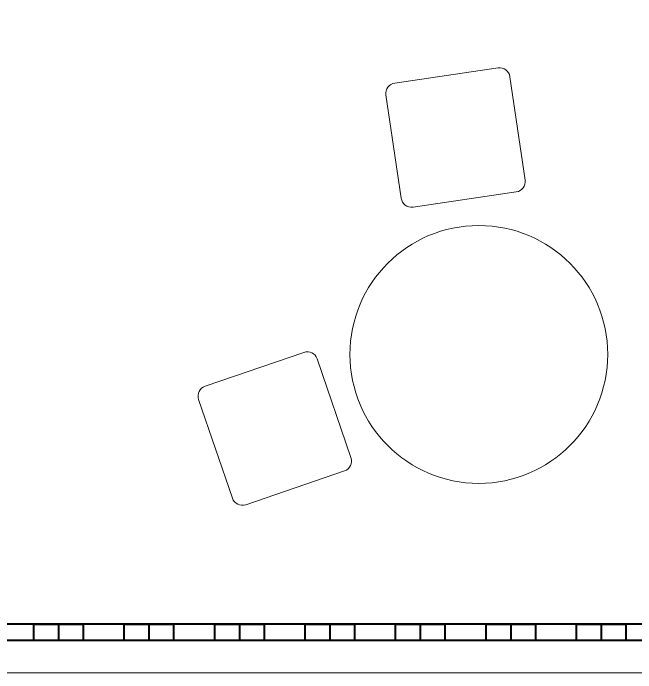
# Model space of a CAD drawing. Header units: inches. Extents: x -422522 to 22891, y -2973 to 414515.
# Drawn here: x 19671.7 to 19864.9, y 4386.7 to 4591.4 of the extents above; entities that cross this region are included whole.
import ezdxf

# ---------------------------------------------------------------- set-up
doc = ezdxf.new("R2010")
doc.units = ezdxf.units.IN
doc.header["$MEASUREMENT"] = 0
doc.layers.get('0').update_dxf_attribs({"lineweight": 40})
doc.layers.add('ARREDAMENTO', color=8, linetype='Continuous', lineweight=13)

msp = doc.modelspace()

# ---------------------------------------------------------------- linework, layer by layer
for p, q in [((19749.51176, 4401.78938), (19609.1154, 4401.78938)), ((19685.69358, 4401.78938), (19685.69358, 4396.68393)), ((19713.77358, 4401.78938), (19713.77358, 4396.68393)), ((19741.85358, 4401.78938), (19741.85358, 4396.68393)), ((19889.90812, 4401.78938), (19749.51176, 4401.78938)), ((19769.92994, 4401.78938), (19769.92994, 4396.68393)), ((19798.00994, 4401.78938), (19798.00994, 4396.68393)), ((19826.08994, 4401.78938), (19826.08994, 4396.68393)), ((19854.16994, 4401.78938), (19854.16994, 4396.68393)), ((19978.32267, 4396.68393), (19328.32267, 4396.68393))]:
    msp.add_line(p, q)
msp.add_lwpolyline([(19788.34874, 5106.85792), (19978.32267, 5106.68393), (19978.32267, 4396.68393), (19328.32267, 4396.68393)])
for points in [[(19678.0354, 4401.78938), (19693.35176, 4401.78938), (19693.35176, 4396.68393), (19678.0354, 4396.68393)], [(19706.1154, 4401.78938), (19721.43176, 4401.78938), (19721.43176, 4396.68393), (19706.1154, 4396.68393)], [(19734.1954, 4401.78938), (19749.51176, 4401.78938), (19749.51176, 4396.68393), (19734.1954, 4396.68393)], [(19762.27176, 4401.78938), (19777.58812, 4401.78938), (19777.58812, 4396.68393), (19762.27176, 4396.68393)], [(19790.35176, 4401.78938), (19805.66812, 4401.78938), (19805.66812, 4396.68393), (19790.35176, 4396.68393)], [(19818.43176, 4401.78938), (19833.74812, 4401.78938), (19833.74812, 4396.68393), (19818.43176, 4396.68393)], [(19846.51176, 4401.78938), (19861.82812, 4401.78938), (19861.82812, 4396.68393), (19846.51176, 4396.68393)]]:
    msp.add_lwpolyline(points, close=True)
at = {"layer": 'ARREDAMENTO'}
msp.add_line((19978.32267, 4386.68393), (19328.32267, 4386.68393), dxfattribs=at)
for points in [[(19792.07254, 4533.93658), (19787.34745, 4565.99018, -0.414213562), (19790.0803, 4569.66805), (19822.1339, 4574.39315, -0.414213562), (19825.81177, 4571.6603), (19830.53687, 4539.6067, -0.414213562), (19827.80402, 4535.92883), (19795.75041, 4531.20373, -0.414213562)], [(19739.70459, 4440.8662), (19729.2133, 4471.52061, -0.414213562), (19731.22962, 4475.63518), (19761.88403, 4486.12647, -0.414213562), (19765.9986, 4484.11015), (19776.48988, 4453.45574, -0.414213562), (19774.47357, 4449.34117), (19743.81916, 4438.84989, -0.414213562)]]:
    msp.add_lwpolyline(points, format="xyb", close=True, dxfattribs=at)
msp.add_circle((19816.17367, 4485.4785), 40, dxfattribs=at)

doc.saveas('drawing.dxf')
